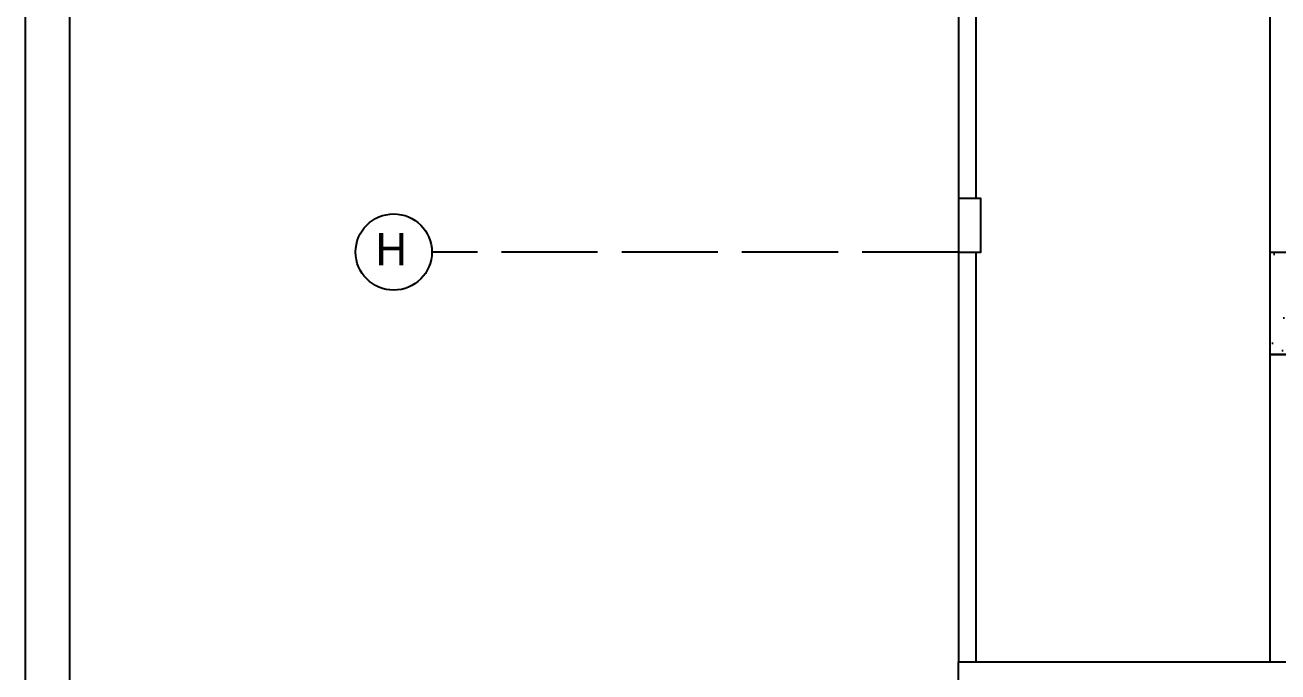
# Model space of a CAD drawing. Header units: metres. Extents: x -525 to 413, y -37 to 272.
# Drawn here: x 24.41 to 38.47, y 39.05 to 46.32 of the extents above; entities that cross this region are included whole.
import ezdxf

# ---------------------------------------------------------------- set-up
doc = ezdxf.new("R2010")
doc.units = ezdxf.units.M
doc.header["$MEASUREMENT"] = 0
doc.linetypes.add('ACAD_ISO02W100', pattern=[15, 12, -3])
doc.linetypes.add('DOT', pattern=[0.25, 0, -0.25])
doc.layers.get('0').update_dxf_attribs({"color": 254})
for name, color, linetype in [('L.COLUMNA', 254, 'Continuous'), ('letra', 254, 'DOT'), ('NOFIJO', 254, 'Continuous')]:
    doc.layers.add(name, color=color, linetype=linetype)
doc.styles.get("Standard").update_dxf_attribs({"font": 'HTOWERT.TTF', "height": 0.08})

msp = doc.modelspace()

# ---------------------------------------------------------------- hatches: boundary and pattern name
at = {"ltscale": 0.02, "true_color": 0x136734}
h = msp.add_hatch(dxfattribs=at)
h.set_pattern_fill('AR-CONC', color=116, scale=0.004)
h.set_pattern_definition([(50, (-1586.5108, -2595.13444), (0.72873868, -0.06375634), [0.0762, -0.8382]), (355, (-1586.5108, -2595.13444), (-0.14097369, 0.76422738), [0.06096, -0.67056234]), (100.451445, (-1586.4501, -2595.13976), (0.58776499, 0.700471), [0.06476004, -0.71236098]), (46.1842, (-1586.5108, -2594.9312), (1.08431616, -0.1681693), [0.1143, -1.2573]), (96.635558, (-1586.4205, -2594.9453), (0.94961654, 0.9897045), [0.0971401, -1.06854243]), (351.18415, (-1586.5108, -2594.9312), (0.94961654, 0.9897045), [0.09143987, -1.00583893]), (21, (-1586.4092, -2594.98204), (0.60645757, -0.40906079), [0.0762, -0.8382]), (326, (-1586.4092, -2594.98204), (0.24720811, 0.73675186), [0.06096, -0.67056]), (71.451445, (-1586.3587, -2595.0161), (0.85366568, 0.32769108), [0.06476004, -0.71235975]), (37.5, (-1586.51082, -2595.13444), (0.012354413, 0.338220155), [0, -0.662432, 0, -0.68072, 0, -0.6731]), (7.5, (-1586.51082, -2595.13444), (0.26727865, 0.4007223), [0, -0.388112, 0, -0.647192, 0, -0.25654]), (327.5, (-1586.7374, -2595.13444), (0.54236238, -0.022914976), [0, -0.254, 0, -0.79248, 0, -1.05156]), (317.5, (-1586.839, -2595.13444), (0.592516726, 0.101705964), [0, -0.3302, 0, -0.526288, 0, -0.74676])])
h.paths.add_polyline_path([(38.386, 43.771), (38.386, 42.62), (49.385, 42.62), (49.385, 43.771)])

# ---------------------------------------------------------------- linework, layer by layer
at = {"ltscale": 0.02}
for p, q in [((38.386, 44.472), (38.388, 63.969)), ((35.085, 44.371), (35.085, 48.369)), ((38.386, 39.169), (38.386, 44.472)), ((35.085, 39.169), (35.085, 43.771)), ((38.386, 42.62), (41.886, 42.62)), ((34.885, 39.169), (56.885, 39.169))]:
    msp.add_line(p, q, dxfattribs=at)
at = {"linetype": 'Continuous'}
for points in [[(24.407, 85.327), (24.407, 25.927), (66.407, 25.927), (66.407, 85.327)], [(24.907, 84.827), (24.907, 26.427), (65.907, 26.427), (65.907, 84.827)]]:
    msp.add_lwpolyline(points, close=True, dxfattribs=at)
msp.add_lwpolyline([(34.885, 39.169), (56.885, 39.169), (56.885, 79.169), (34.885, 79.169)], close=True)
at = {"ltscale": 0.02}
msp.add_lwpolyline([(38.386, 43.771), (49.385, 43.771), (49.385, 42.62), (38.386, 42.62)], close=True, dxfattribs=at)
at = {"ltscale": 0.2}
msp.add_circle((28.546, 43.771), 0.428, dxfattribs=at)
at = {"layer": 'L.COLUMNA', "linetype": 'ACAD_ISO02W100', "ltscale": 0.09}
for p, q in [((34.885, 43.771), (28.975, 43.771)), ((34.885, 35.922), (34.885, 39.169))]:
    msp.add_line(p, q, dxfattribs=at)
at = {"layer": 'NOFIJO', "ltscale": 0.02}
msp.add_lwpolyline([(34.885, 43.771), (35.135, 43.771), (35.135, 44.371), (34.885, 44.371)], close=True, dxfattribs=at)

# ---------------------------------------------------------------- texts
at = {"layer": 'letra', "linetype": 'ACAD_ISO02W100', "ltscale": 0.009}
msp.add_text('H', height=0.364, dxfattribs=at).set_placement((28.342, 43.62))

doc.saveas('drawing.dxf')
